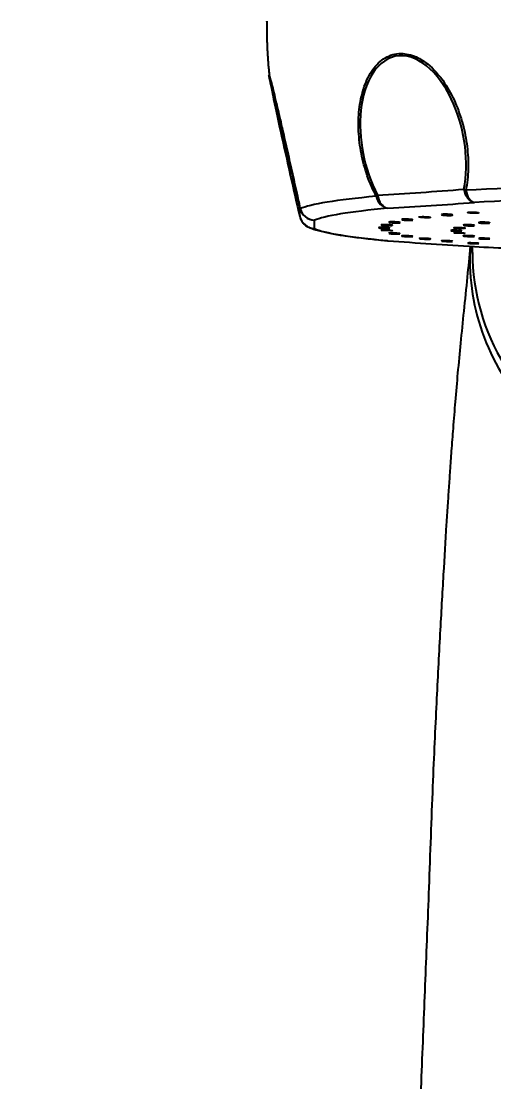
# Model space of a CAD drawing. Extents: x 0 to 1128, y 0 to 827.
# Drawn here: x 176.5 to 206, y 507.9 to 574 of the extents above; entities that cross this region are included whole.
import ezdxf

# ---------------------------------------------------------------- set-up
doc = ezdxf.new("R2010")
doc.units = 0
doc.header["$LTSCALE"] = 10
doc.header["$MEASUREMENT"] = 0
doc.header["$PDMODE"] = 3
doc.header["$PDSIZE"] = -10
doc.layers.get('0').update_dxf_attribs({"linetype": 'CONTINUOUS'})
doc.layers.get('DEFPOINTS').update_dxf_attribs({"linetype": 'CONTINUOUS'})
doc.layers.add('1', color=7, linetype='CONTINUOUS')
doc.styles.add('Daelim Dimension', font='')
doc.styles.get('Daelim Dimension').set_extended_font_data('나눔고딕')
doc.dimstyles.new('DEFAULT', dxfattribs={"dimscale": 2, "dimtxt": 2, "dimasz": 2, "dimexe": 0, "dimexo": 2, "dimgap": 1, "dimtad": 1, "dimdec": 0, "dimzin": 9, "dimdsep": 46, "dimtxsty": 'Daelim Dimension', "dimcen": 0.5, "dimclrd": 5, "dimclre": 5, "dimclrt": 256, "dimadec": 1, "dimazin": 0, "dimtfac": 1, "dimtdec": 0, "dimtix": 1, "dimtmove": 0, "dimatfit": 3, "dimfxl": 1, "dimtolj": 1, "dimtzin": 1, "dimlwd": 9, "dimlwe": 9, "dimarcsym": 0})

# ---------------------------------------------------------------- blocks, each defined once
blk = doc.blocks.new('*D5')
at = {"color": 5, "lineweight": 9, "ltscale": 0.5, "transparency": 16777216}
for p, q in [((215.709, 618.245), (119.353, 618.245)), ((119.353, 614.245), (119.353, 322.445)), ((189.657, 318.445), (119.353, 318.445))]:
    blk.add_line(p, q, dxfattribs=at)
at = {"color": 5, "ltscale": 0.5, "transparency": 16777216}
for points in [[(118.687, 614.245), (120.02, 614.245), (119.353, 618.245)], [(118.687, 322.445), (120.02, 322.445), (119.353, 318.445)]]:
    blk.add_solid(points, dxfattribs=at)
at = {"layer": 'DEFPOINTS', "color": 0, "ltscale": 0.5, "transparency": 16777216}
for p in [(219.709, 618.245), (119.353, 318.445), (193.657, 318.445)]:
    blk.add_point(p, dxfattribs=at)
at = {"color": 7, "ltscale": 0.5, "transparency": 16777216, "insert": (111.903, 468.345), "char_height": 10, "attachment_point": 5, "rotation": 90, "style": 'Daelim Dimension'}
blk.add_mtext('\\A1;300', dxfattribs=at)

msp = doc.modelspace()

# ---------------------------------------------------------------- linework, layer by layer
at = {"layer": '1', "color": 7, "linetype": 'Continuous'}
for p, q in [((191.813, 574.006), (191.813, 574.006)), ((198.814, 561.129), (198.812, 561.127)), ((203.314, 560.956), (203.312, 560.954))]:
    msp.add_line(p, q, dxfattribs=at)
for centre, start, end in [((194.863, 562.068), 193.14954, 246.10506), ((199.434, 561.318), 264.7046, 265.4806)]:
    msp.add_arc(centre, 1, start, end, dxfattribs=at)
for centre, major_axis, ratio, start_param, end_param in [((219.662, 574.006), (27.849, 0), 0.068015, 3.142083, 3.147483), ((129.389, 1020.049), (112.347, -450.386), 0.703193, 6.150183, 6.166587), ((204.818, 563.703), (0.982, -0.19), 0.392732, 4.012057, 4.175036), ((204.818, 563.703), (-0.079, 0.997), 0.706171, 1.687884, 2.9859), ((219.662, 562.041), (-26.048, 0), 0.068015, 4.864721, 5.345455), ((219.662, 562.041), (-26.048, 0), 0.068015, 5.650119, 6.130853), ((199.434, 563.337), (-0.885, -0.466), 0.234157, 5.474614, 5.637592), ((199.434, 563.337), (-0.092, 0.996), 0.80435, 1.747099, 2.97479), ((199.434, 563.337), (0.056, -0.998), 0.70472, 4.845677, 6.143692), ((204.818, 563.703), (-0.05, 0.999), 0.590249, 1.777466, 3.005157), ((219.662, 561.331), (25.142, 0), 0.068015, 1.723128, 2.203862), ((194.863, 562.586), (0.977, 0.213), 0.38383, 3.157762, 3.32074), ((194.863, 562.586), (-1, -0.024), 0.997106, 0.197689, 1.495705), ((91.996, 1013.909), (101.67, -452.915), 0.01493, 0.05821, 0.074615), ((194.863, 562.586), (-0.405, 0.914), 0.986131, 1.439581, 2.667273), ((219.662, 561.331), (25.142, 0), 0.068015, 2.508527, 2.989261), ((129.893, 1020.175), (-112.58, 451.32), 0.703193, 3.00859, 3.024994), ((194.863, 562.068), (1, -0.03), 0.998195, 3.39283, 4.690845), ((92.709, 1014.069), (-101.881, 453.855), 0.01493, 3.199803, 3.216207), ((194.863, 562.068), (-0.405, -0.914), 0.986131, 6.283183, 6.653351), ((219.662, 561.331), (25.142, 0), 0.068015, 3.293925, 3.774659), ((199.434, 561.318), (-0.092, -0.996), 0.80435, 6.283183, 6.345834), ((199.434, 561.318), (-0.079, -0.997), 0.703631, 6.283173, 6.33556), ((129.893, 1007.964), (-167.305, 434.02), 0.673333, 2.829529, 2.845933), ((219.662, 559.588), (-15, 0), 0.938583, 0, 3.141593), ((219.662, 561.331), (25.142, 0), 0.068015, 4.079323, 4.194444)]:
    msp.add_ellipse(centre, major_axis=major_axis, ratio=ratio, start_param=start_param, end_param=end_param, dxfattribs=at)
for points, degree in [([(191.837, 574.006), (191.802, 572.317), (191.992, 570.638)], 2), ([(192.018, 570.352), (191.987, 570.517), (191.97, 570.621), (191.969, 570.653)], 3), ([(198.983, 561.307), (198.977, 561.305), (198.974, 561.303), (198.974, 561.301)], 3), ([(204.662, 559.588), (204.662, 559.961)], 1)]:
    msp.add_open_spline(points, degree=degree, dxfattribs=at)
for points, knots in [([(204.129, 563.531), (204.455, 565.215), (204.212, 567.178), (203.12, 569.7), (202.633, 570.463), (201.437, 571.58), (200.747, 571.9), (199.424, 571.803), (198.849, 571.388), (198.04, 570.136), (197.801, 569.313), (197.529, 566.723), (197.9, 564.767), (198.744, 563.165)], [0, 0, 0, 0, 0.25, 0.25, 0.375, 0.375, 0.5, 0.5, 0.625, 0.625, 0.75, 0.75, 1, 1, 1, 1]), ([(198.662, 563.089), (198.559, 563.294), (198.352, 563.708), (198.014, 564.587), (197.703, 565.737), (197.531, 567.141), (197.565, 568.519), (197.823, 569.808), (198.326, 570.923), (199.087, 571.726), (200.037, 572.073), (201.005, 571.899), (202.012, 571.298), (202.905, 570.285), (203.619, 568.958), (204.09, 567.606), (204.365, 566.198), (204.42, 565.022), (204.363, 564.115), (204.289, 563.683), (204.252, 563.469)], [0, 0, 0, 0, 0.030925, 0.062393, 0.124655, 0.186847, 0.248867, 0.311288, 0.373942, 0.43667, 0.499585, 0.558364, 0.609289, 0.687378, 0.749769, 0.812162, 0.87525, 0.93778, 0.969186, 1, 1, 1, 1]), ([(191.969, 570.653), (191.969, 570.654), (191.969, 570.687), (192.002, 570.594), (192.152, 570.026), (192.39, 569.044), (192.695, 567.746), (193.001, 566.417), (193.317, 565.025), (193.577, 563.857), (193.776, 562.955), (193.869, 562.524), (193.916, 562.31)], [0, 0, 0, 0, 0.001331, 0.118637, 0.220266, 0.376106, 0.500619, 0.625135, 0.751039, 0.875828, 0.938505, 1, 1, 1, 1]), ([(193.887, 562.367), (193.52, 564.05), (193.083, 565.994), (192.51, 568.469), (192.335, 569.213), (192.07, 570.29), (191.989, 570.587), (191.99, 570.52), (191.99, 570.52), (191.99, 570.519)], [0, 0, 0, 0, 0.499391, 0.499391, 0.749087, 0.749087, 0.998783, 0.998783, 1, 1, 1, 1]), ([(191.99, 570.519), (191.991, 570.449), (192.074, 570.021), (192.338, 568.757), (192.516, 567.932), (193.083, 565.351), (193.521, 563.417), (193.887, 561.849)], [0, 0, 0, 0, 0.249085, 0.249085, 0.49939, 0.49939, 1, 1, 1, 1]), ([(200.292, 561.651), (200.274, 561.649), (200.261, 561.646), (200.253, 561.642), (200.252, 561.64), (200.252, 561.639)], [0, 0, 0, 0, 0.675005, 0.675005, 1, 1, 1, 1]), ([(200.258, 561.633), (200.258, 561.633), (200.258, 561.633), (200.266, 561.63), (200.28, 561.626), (200.321, 561.619), (200.346, 561.615), (200.405, 561.609), (200.44, 561.606), (200.514, 561.6), (200.553, 561.598), (200.631, 561.595), (200.671, 561.594), (200.746, 561.593), (200.782, 561.593), (200.844, 561.595), (200.872, 561.596), (200.915, 561.6), (200.932, 561.602), (200.941, 561.605)], [0, 0, 0, 0, 0.000036, 0.000036, 0.128024, 0.128024, 0.249803, 0.249803, 0.376305, 0.376305, 0.50038, 0.50038, 0.624835, 0.624835, 0.751132, 0.751132, 0.87357, 0.87357, 1, 1, 1, 1]), ([(200.952, 561.611), (200.952, 561.612), (200.951, 561.613), (200.947, 561.618), (200.937, 561.621), (200.904, 561.629), (200.881, 561.632), (200.827, 561.639), (200.795, 561.642), (200.725, 561.648), (200.686, 561.651), (200.608, 561.655), (200.569, 561.656), (200.492, 561.658), (200.454, 561.658), (200.387, 561.657), (200.357, 561.656), (200.317, 561.654), (200.303, 561.653), (200.292, 561.651)], [0, 0, 0, 0, 0.037538, 0.037538, 0.165293, 0.165293, 0.29067, 0.29067, 0.416734, 0.416734, 0.545303, 0.545303, 0.669216, 0.669216, 0.798015, 0.798015, 0.921993, 0.921993, 1, 1, 1, 1]), ([(201.411, 561.812), (201.388, 561.81), (201.371, 561.808), (201.351, 561.802), (201.347, 561.798), (201.351, 561.791), (201.361, 561.787), (201.392, 561.78), (201.414, 561.776), (201.466, 561.769), (201.499, 561.766), (201.568, 561.76), (201.606, 561.757), (201.683, 561.753), (201.724, 561.752), (201.801, 561.75), (201.839, 561.75), (201.907, 561.751), (201.937, 561.752), (201.989, 561.755), (202.01, 561.758), (202.038, 561.763), (202.046, 561.766), (202.049, 561.773), (202.044, 561.777), (202.021, 561.784), (202.002, 561.788), (201.956, 561.795), (201.927, 561.799), (201.862, 561.805), (201.824, 561.808), (201.748, 561.813), (201.709, 561.815), (201.631, 561.817), (201.591, 561.817), (201.52, 561.817), (201.487, 561.817), (201.441, 561.814), (201.425, 561.813), (201.411, 561.812)], [0, 0, 0, 0, 0.053463, 0.053463, 0.106782, 0.106782, 0.161942, 0.161942, 0.214427, 0.214427, 0.268948, 0.268948, 0.322422, 0.322422, 0.37606, 0.37606, 0.430492, 0.430492, 0.483261, 0.483261, 0.537949, 0.537949, 0.590625, 0.590625, 0.644964, 0.644964, 0.698292, 0.698292, 0.751913, 0.751913, 0.806599, 0.806599, 0.859304, 0.859304, 0.914087, 0.914087, 0.96682, 0.96682, 1, 1, 1, 1]), ([(202.818, 561.962), (202.791, 561.961), (202.77, 561.958), (202.74, 561.952), (202.731, 561.949), (202.728, 561.945), (202.728, 561.944), (202.728, 561.943)], [0, 0, 0, 0, 0.450035, 0.450035, 0.898852, 0.898852, 1, 1, 1, 1]), ([(202.742, 561.934), (202.742, 561.934), (202.742, 561.934), (202.752, 561.93), (202.77, 561.926), (202.814, 561.919), (202.843, 561.915), (202.907, 561.909), (202.944, 561.906), (203.019, 561.901), (203.059, 561.9), (203.137, 561.897), (203.177, 561.897), (203.249, 561.897), (203.282, 561.898), (203.341, 561.901), (203.366, 561.903), (203.403, 561.908), (203.416, 561.911), (203.429, 561.918), (203.429, 561.922), (203.415, 561.929), (203.401, 561.933), (203.363, 561.941), (203.338, 561.945), (203.279, 561.952), (203.244, 561.955), (203.171, 561.96), (203.133, 561.962), (203.054, 561.965), (203.014, 561.966), (202.939, 561.966), (202.903, 561.966), (202.852, 561.964), (202.834, 561.963), (202.818, 561.962)], [0, 0, 0, 0, 0.000118, 0.000118, 0.062737, 0.062737, 0.127785, 0.127785, 0.191586, 0.191586, 0.255581, 0.255581, 0.320524, 0.320524, 0.383482, 0.383482, 0.448729, 0.448729, 0.511577, 0.511577, 0.576409, 0.576409, 0.640034, 0.640034, 0.704009, 0.704009, 0.769254, 0.769254, 0.832136, 0.832136, 0.897498, 0.897498, 0.960414, 0.960414, 1, 1, 1, 1]), ([(204.49, 562.099), (204.46, 562.098), (204.435, 562.096), (204.396, 562.09), (204.382, 562.087), (204.367, 562.08), (204.366, 562.076), (204.379, 562.068), (204.392, 562.064), (204.428, 562.056), (204.453, 562.052), (204.511, 562.045), (204.545, 562.042), (204.617, 562.037), (204.656, 562.035), (204.734, 562.032), (204.775, 562.031), (204.85, 562.031), (204.886, 562.031), (204.951, 562.034), (204.98, 562.036), (205.025, 562.04), (205.043, 562.043), (205.065, 562.05), (205.07, 562.054), (205.066, 562.061), (205.057, 562.065), (205.028, 562.073), (205.007, 562.077), (204.955, 562.085), (204.922, 562.088), (204.854, 562.094), (204.817, 562.096), (204.74, 562.1), (204.698, 562.101), (204.621, 562.102), (204.584, 562.102), (204.529, 562.101), (204.508, 562.1), (204.49, 562.099)], [0, 0, 0, 0, 0.053463, 0.053463, 0.106782, 0.106782, 0.161942, 0.161942, 0.214427, 0.214427, 0.268948, 0.268948, 0.322422, 0.322422, 0.37606, 0.37606, 0.430492, 0.430492, 0.483261, 0.483261, 0.537949, 0.537949, 0.590625, 0.590625, 0.644964, 0.644964, 0.698292, 0.698292, 0.751913, 0.751913, 0.806599, 0.806599, 0.859304, 0.859304, 0.914087, 0.914087, 0.96682, 0.96682, 1, 1, 1, 1]), ([(194.458, 561.154), (194.548, 561.115), (194.836, 561.004), (195.365, 560.864), (196.171, 560.706), (197.136, 560.561), (198.21, 560.433), (198.982, 560.355), (199.342, 560.322)], [0, 0, 0, 0, 0.096545, 0.291103, 0.472753, 0.66485, 0.85132, 1, 1, 1, 1]), ([(199.512, 561.097), (199.512, 561.098), (199.511, 561.099), (199.504, 561.103), (199.492, 561.106), (199.457, 561.113), (199.433, 561.116), (199.377, 561.122), (199.344, 561.125), (199.273, 561.13), (199.234, 561.133), (199.155, 561.136), (199.115, 561.138), (199.039, 561.14), (199.003, 561.14), (198.937, 561.14), (198.907, 561.139), (198.86, 561.137), (198.842, 561.136), (198.822, 561.132), (198.817, 561.131), (198.814, 561.129)], [0, 0, 0, 0, 0.047898, 0.047898, 0.156442, 0.156442, 0.268414, 0.268414, 0.378302, 0.378302, 0.488792, 0.488792, 0.601477, 0.601477, 0.710082, 0.710082, 0.822968, 0.822968, 0.93163, 0.93163, 1, 1, 1, 1]), ([(198.822, 561.121), (198.822, 561.121), (198.822, 561.121), (198.831, 561.118), (198.846, 561.115), (198.889, 561.109), (198.916, 561.105), (198.979, 561.099), (199.013, 561.097), (199.087, 561.092), (199.127, 561.09), (199.206, 561.086), (199.245, 561.085), (199.319, 561.084), (199.354, 561.084), (199.415, 561.085), (199.441, 561.086), (199.482, 561.089), (199.496, 561.09), (199.504, 561.093)], [0, 0, 0, 0, 0.000059, 0.000059, 0.124137, 0.124137, 0.252501, 0.252501, 0.374638, 0.374638, 0.501513, 0.501513, 0.625953, 0.625953, 0.750774, 0.750774, 0.877443, 0.877443, 1, 1, 1, 1]), ([(199.674, 560.922), (199.674, 560.924), (199.671, 560.926), (199.652, 560.931), (199.636, 560.934), (199.593, 560.94), (199.565, 560.943), (199.502, 560.949), (199.466, 560.952), (199.392, 560.956), (199.352, 560.958), (199.273, 560.961), (199.233, 560.963), (199.16, 560.964), (199.126, 560.964), (199.066, 560.963), (199.04, 560.962), (199.001, 560.96), (198.988, 560.958), (198.976, 560.955), (198.974, 560.953), (198.974, 560.952)], [0, 0, 0, 0, 0.086549, 0.086549, 0.190687, 0.190687, 0.298114, 0.298114, 0.40354, 0.40354, 0.509545, 0.509545, 0.617656, 0.617656, 0.721851, 0.721851, 0.830155, 0.830155, 0.934406, 0.934406, 1, 1, 1, 1]), ([(198.976, 561.299), (198.976, 561.299), (198.976, 561.299), (198.98, 561.296), (198.991, 561.292), (199.025, 561.286), (199.048, 561.282), (199.104, 561.276), (199.136, 561.273), (199.206, 561.267), (199.245, 561.265), (199.324, 561.261), (199.364, 561.26), (199.44, 561.258), (199.477, 561.257), (199.544, 561.257), (199.574, 561.258), (199.622, 561.261), (199.641, 561.262), (199.654, 561.264)], [0, 0, 0, 0, 0.00006, 0.00006, 0.124137, 0.124137, 0.252501, 0.252501, 0.374639, 0.374639, 0.501514, 0.501514, 0.625955, 0.625955, 0.750776, 0.750776, 0.877445, 0.877445, 1, 1, 1, 1]), ([(199.674, 561.272), (199.674, 561.272), (199.674, 561.272), (199.674, 561.275), (199.667, 561.278), (199.641, 561.285), (199.621, 561.288), (199.572, 561.295), (199.542, 561.298), (199.475, 561.304), (199.438, 561.306), (199.361, 561.311), (199.32, 561.313), (199.243, 561.315), (199.205, 561.316), (199.134, 561.317), (199.101, 561.316), (199.047, 561.314), (199.024, 561.313), (198.997, 561.31), (198.989, 561.309), (198.983, 561.307)], [0, 0, 0, 0, 0.005874, 0.005874, 0.119209, 0.119209, 0.236124, 0.236124, 0.350861, 0.350861, 0.466228, 0.466228, 0.583887, 0.583887, 0.697286, 0.697286, 0.815154, 0.815154, 0.928612, 0.928612, 1, 1, 1, 1]), ([(199.478, 561.482), (199.465, 561.48), (199.457, 561.477), (199.457, 561.473), (199.457, 561.473), (199.457, 561.473)], [0, 0, 0, 0, 0.897837, 0.897837, 1, 1, 1, 1]), ([(199.474, 561.464), (199.474, 561.464), (199.474, 561.464), (199.486, 561.46), (199.505, 561.457), (199.554, 561.45), (199.583, 561.447), (199.648, 561.441), (199.685, 561.438), (199.762, 561.433), (199.802, 561.431), (199.88, 561.429), (199.918, 561.428), (199.99, 561.428), (200.023, 561.428), (200.079, 561.43), (200.102, 561.432), (200.137, 561.436), (200.149, 561.438), (200.154, 561.441)], [0, 0, 0, 0, 0.000038, 0.000038, 0.128026, 0.128026, 0.249805, 0.249805, 0.376308, 0.376308, 0.500384, 0.500384, 0.624839, 0.624839, 0.751137, 0.751137, 0.873575, 0.873575, 1, 1, 1, 1]), ([(200.156, 561.444), (200.156, 561.446), (200.154, 561.448), (200.14, 561.454), (200.125, 561.458), (200.084, 561.465), (200.057, 561.468), (199.996, 561.474), (199.961, 561.477), (199.887, 561.482), (199.847, 561.485), (199.769, 561.488), (199.73, 561.489), (199.655, 561.49), (199.619, 561.49), (199.558, 561.489), (199.532, 561.487), (199.498, 561.485), (199.487, 561.483), (199.478, 561.482)], [0, 0, 0, 0, 0.079602, 0.079602, 0.201774, 0.201774, 0.321671, 0.321671, 0.442226, 0.442226, 0.565176, 0.565176, 0.683673, 0.683673, 0.806842, 0.806842, 0.925402, 0.925402, 1, 1, 1, 1]), ([(204.012, 560.93), (204.012, 560.932), (204.011, 560.933), (204.004, 560.937), (203.992, 560.94), (203.957, 560.946), (203.933, 560.949), (203.877, 560.954), (203.844, 560.957), (203.773, 560.961), (203.734, 560.963), (203.655, 560.967), (203.614, 560.968), (203.539, 560.969), (203.503, 560.969), (203.437, 560.968), (203.407, 560.967), (203.36, 560.965), (203.342, 560.963), (203.322, 560.959), (203.317, 560.958), (203.314, 560.956)], [0, 0, 0, 0, 0.047883, 0.047883, 0.156494, 0.156494, 0.268517, 0.268517, 0.378421, 0.378421, 0.488905, 0.488905, 0.60154, 0.60154, 0.710089, 0.710089, 0.822945, 0.822945, 0.931605, 0.931605, 1, 1, 1, 1]), ([(203.322, 560.948), (203.322, 560.948), (203.322, 560.948), (203.331, 560.945), (203.346, 560.942), (203.389, 560.936), (203.416, 560.933), (203.479, 560.928), (203.513, 560.926), (203.587, 560.921), (203.627, 560.92), (203.706, 560.917), (203.746, 560.916), (203.819, 560.916), (203.854, 560.916), (203.915, 560.917), (203.941, 560.919), (203.982, 560.922), (203.996, 560.924), (204.004, 560.926)], [0, 0, 0, 0, 0.000078, 0.000078, 0.124221, 0.124221, 0.25264, 0.25264, 0.374789, 0.374789, 0.501652, 0.501652, 0.62603, 0.62603, 0.750801, 0.750801, 0.877452, 0.877452, 1, 1, 1, 1]), ([(203.521, 561.13), (203.511, 561.128), (203.508, 561.125), (203.514, 561.119), (203.523, 561.116), (203.554, 561.11), (203.577, 561.106), (203.631, 561.1), (203.662, 561.098), (203.731, 561.093), (203.77, 561.091), (203.848, 561.087), (203.888, 561.086), (203.965, 561.085), (204.002, 561.084), (204.07, 561.085), (204.101, 561.086), (204.152, 561.089), (204.172, 561.091), (204.2, 561.095), (204.208, 561.098), (204.21, 561.103), (204.204, 561.106), (204.181, 561.113), (204.162, 561.116), (204.115, 561.122), (204.085, 561.125), (204.02, 561.13), (203.984, 561.133), (203.907, 561.137), (203.867, 561.138), (203.789, 561.14), (203.751, 561.141), (203.679, 561.141), (203.645, 561.14), (203.589, 561.138), (203.565, 561.136), (203.537, 561.133), (203.528, 561.132), (203.521, 561.13)], [0, 0, 0, 0, 0.053487, 0.053487, 0.106829, 0.106829, 0.162009, 0.162009, 0.214495, 0.214495, 0.269006, 0.269006, 0.32245, 0.32245, 0.376062, 0.376062, 0.430482, 0.430482, 0.483252, 0.483252, 0.537958, 0.537958, 0.590665, 0.590665, 0.645027, 0.645027, 0.698361, 0.698361, 0.751977, 0.751977, 0.806636, 0.806636, 0.859313, 0.859313, 0.914079, 0.914079, 0.966809, 0.966809, 1, 1, 1, 1]), ([(204.126, 561.3), (204.11, 561.298), (204.1, 561.295), (204.096, 561.291), (204.096, 561.29), (204.096, 561.289)], [0, 0, 0, 0, 0.770834, 0.770834, 1, 1, 1, 1]), ([(204.107, 561.282), (204.107, 561.282), (204.107, 561.282), (204.117, 561.279), (204.134, 561.276), (204.178, 561.269), (204.205, 561.266), (204.268, 561.26), (204.304, 561.258), (204.379, 561.254), (204.419, 561.252), (204.497, 561.25), (204.536, 561.249), (204.61, 561.249), (204.645, 561.25), (204.704, 561.252), (204.729, 561.253), (204.768, 561.257), (204.782, 561.26), (204.79, 561.263)], [0, 0, 0, 0, 0.000037, 0.000037, 0.128078, 0.128078, 0.249868, 0.249868, 0.376358, 0.376358, 0.500369, 0.500369, 0.624773, 0.624773, 0.751052, 0.751052, 0.873501, 0.873501, 1, 1, 1, 1]), ([(204.795, 561.267), (204.795, 561.269), (204.794, 561.27), (204.785, 561.275), (204.773, 561.279), (204.736, 561.285), (204.711, 561.288), (204.653, 561.294), (204.62, 561.297), (204.548, 561.302), (204.508, 561.304), (204.43, 561.307), (204.39, 561.308), (204.315, 561.308), (204.278, 561.308), (204.213, 561.307), (204.185, 561.305), (204.148, 561.303), (204.136, 561.301), (204.126, 561.3)], [0, 0, 0, 0, 0.058733, 0.058733, 0.183739, 0.183739, 0.306381, 0.306381, 0.42967, 0.42967, 0.555359, 0.555359, 0.676489, 0.676489, 0.802424, 0.802424, 0.923678, 0.923678, 1, 1, 1, 1]), ([(205.113, 561.461), (205.091, 561.459), (205.076, 561.456), (205.06, 561.451), (205.056, 561.449), (205.057, 561.446)], [0, 0, 0, 0, 0.570919, 0.570919, 1, 1, 1, 1]), ([(205.058, 561.444), (205.058, 561.444), (205.058, 561.444), (205.062, 561.44), (205.073, 561.437), (205.106, 561.43), (205.129, 561.427), (205.183, 561.42), (205.216, 561.417), (205.287, 561.412), (205.325, 561.41), (205.403, 561.407), (205.443, 561.406), (205.52, 561.405), (205.557, 561.406), (205.624, 561.407), (205.653, 561.408), (205.703, 561.412), (205.723, 561.414), (205.736, 561.417)], [0, 0, 0, 0, 0.000042, 0.000042, 0.128083, 0.128083, 0.249873, 0.249873, 0.376363, 0.376363, 0.500375, 0.500375, 0.624778, 0.624778, 0.751057, 0.751057, 0.873506, 0.873506, 1, 1, 1, 1]), ([(205.756, 561.426), (205.756, 561.426), (205.756, 561.426), (205.756, 561.429), (205.75, 561.433), (205.724, 561.44), (205.705, 561.443), (205.656, 561.45), (205.626, 561.453), (205.56, 561.458), (205.522, 561.461), (205.446, 561.464), (205.406, 561.466), (205.328, 561.467), (205.289, 561.467), (205.218, 561.467), (205.186, 561.466), (205.142, 561.463), (205.126, 561.462), (205.113, 561.461)], [0, 0, 0, 0, 0.004051, 0.004051, 0.136319, 0.136319, 0.266086, 0.266086, 0.396537, 0.396537, 0.529528, 0.529528, 0.657695, 0.657695, 0.790946, 0.790946, 0.919244, 0.919244, 1, 1, 1, 1]), ([(200.156, 560.751), (200.156, 560.751), (200.156, 560.751), (200.154, 560.754), (200.146, 560.757), (200.116, 560.762), (200.096, 560.765), (200.044, 560.77), (200.013, 560.773), (199.945, 560.778), (199.907, 560.781), (199.83, 560.785), (199.79, 560.786), (199.712, 560.789), (199.673, 560.79), (199.605, 560.79), (199.574, 560.79), (199.521, 560.789), (199.499, 560.788), (199.469, 560.785), (199.46, 560.783), (199.457, 560.781), (199.457, 560.78), (199.457, 560.78)], [0, 0, 0, 0, 0.017954, 0.017954, 0.126541, 0.126541, 0.231135, 0.231135, 0.339031, 0.339031, 0.444919, 0.444919, 0.551387, 0.551387, 0.659971, 0.659971, 0.764623, 0.764623, 0.8734, 0.8734, 0.978107, 0.978107, 1, 1, 1, 1]), ([(199.46, 560.777), (199.466, 560.774), (199.478, 560.771), (199.515, 560.766), (199.539, 560.763), (199.596, 560.758), (199.631, 560.755), (199.703, 560.75), (199.741, 560.748), (199.819, 560.745), (199.86, 560.743), (199.936, 560.741), (199.972, 560.741), (200.036, 560.741), (200.065, 560.741), (200.112, 560.743), (200.13, 560.744), (200.141, 560.746)], [0, 0, 0, 0, 0.12423, 0.12423, 0.248123, 0.248123, 0.376296, 0.376296, 0.498252, 0.498252, 0.624938, 0.624938, 0.749194, 0.749194, 0.87383, 0.87383, 1, 1, 1, 1]), ([(200.952, 560.585), (200.952, 560.586), (200.95, 560.587), (200.94, 560.591), (200.927, 560.593), (200.889, 560.598), (200.864, 560.601), (200.806, 560.606), (200.771, 560.608), (200.699, 560.613), (200.659, 560.615), (200.582, 560.618), (200.542, 560.619), (200.466, 560.621), (200.429, 560.622), (200.366, 560.622), (200.338, 560.621), (200.293, 560.62), (200.275, 560.619), (200.254, 560.615), (200.251, 560.614), (200.254, 560.61), (200.258, 560.609), (200.265, 560.607)], [0, 0, 0, 0, 0.052149, 0.052149, 0.152461, 0.152461, 0.249085, 0.249085, 0.34876, 0.34876, 0.446579, 0.446579, 0.544935, 0.544935, 0.645245, 0.645245, 0.741922, 0.741922, 0.842411, 0.842411, 0.939139, 0.939139, 1, 1, 1, 1]), ([(200.265, 560.607), (200.275, 560.605), (200.292, 560.602), (200.337, 560.597), (200.365, 560.595), (200.429, 560.59), (200.466, 560.587), (200.541, 560.583), (200.581, 560.581), (200.658, 560.578), (200.698, 560.577), (200.771, 560.576), (200.805, 560.576), (200.863, 560.576), (200.889, 560.577), (200.927, 560.579), (200.94, 560.58), (200.947, 560.582)], [0, 0, 0, 0, 0.12423, 0.12423, 0.248123, 0.248123, 0.376296, 0.376296, 0.498253, 0.498253, 0.624939, 0.624939, 0.749195, 0.749195, 0.873831, 0.873831, 1, 1, 1, 1]), ([(201.375, 560.446), (201.39, 560.444), (201.412, 560.441), (201.464, 560.437), (201.496, 560.434), (201.565, 560.43), (201.604, 560.428), (201.682, 560.424), (201.721, 560.423), (201.798, 560.421), (201.836, 560.42), (201.905, 560.419), (201.936, 560.419), (201.987, 560.42), (202.008, 560.421), (202.038, 560.423), (202.046, 560.425), (202.049, 560.429), (202.044, 560.431), (202.022, 560.435), (202.003, 560.437), (201.957, 560.442), (201.928, 560.444), (201.864, 560.449), (201.827, 560.451), (201.751, 560.455), (201.712, 560.457), (201.634, 560.459), (201.595, 560.46), (201.522, 560.461), (201.488, 560.462), (201.431, 560.461), (201.407, 560.461), (201.37, 560.459), (201.357, 560.457), (201.349, 560.455), (201.348, 560.454), (201.348, 560.453)], [0, 0, 0, 0, 0.056949, 0.056949, 0.113743, 0.113743, 0.1725, 0.1725, 0.228406, 0.228406, 0.286481, 0.286481, 0.343442, 0.343442, 0.400576, 0.400576, 0.458557, 0.458557, 0.514766, 0.514766, 0.573019, 0.573019, 0.629129, 0.629129, 0.687011, 0.687011, 0.743815, 0.743815, 0.800932, 0.800932, 0.859182, 0.859182, 0.915324, 0.915324, 0.973679, 0.973679, 1, 1, 1, 1]), ([(201.354, 560.45), (201.354, 560.45), (201.354, 560.45), (201.359, 560.449), (201.366, 560.447), (201.375, 560.446)], [0, 0, 0, 0, 0.008634, 0.008634, 1, 1, 1, 1]), ([(203.427, 560.28), (203.427, 560.281), (203.427, 560.281), (203.423, 560.284), (203.413, 560.286), (203.381, 560.29), (203.358, 560.292), (203.304, 560.296), (203.273, 560.298), (203.203, 560.302), (203.165, 560.304), (203.087, 560.307), (203.047, 560.309), (202.97, 560.311), (202.933, 560.311), (202.865, 560.312), (202.834, 560.312), (202.784, 560.311), (202.764, 560.31), (202.736, 560.308), (202.728, 560.307), (202.728, 560.305), (202.728, 560.305), (202.728, 560.304)], [0, 0, 0, 0, 0.028777, 0.028777, 0.133773, 0.133773, 0.242586, 0.242586, 0.347397, 0.347397, 0.455519, 0.455519, 0.561627, 0.561627, 0.668318, 0.668318, 0.777128, 0.777128, 0.881997, 0.881997, 0.991001, 0.991001, 1, 1, 1, 1]), ([(202.745, 560.299), (202.745, 560.299), (202.745, 560.299), (202.752, 560.298), (202.762, 560.297), (202.774, 560.295)], [0, 0, 0, 0, 0.008631, 0.008631, 1, 1, 1, 1]), ([(202.774, 560.295), (202.794, 560.293), (202.819, 560.291), (202.879, 560.287), (202.913, 560.285), (202.986, 560.281), (203.027, 560.279), (203.105, 560.276), (203.144, 560.275), (203.219, 560.274), (203.255, 560.273), (203.318, 560.273), (203.346, 560.274), (203.389, 560.275), (203.406, 560.276), (203.416, 560.277)], [0, 0, 0, 0, 0.142201, 0.142201, 0.284018, 0.284018, 0.430733, 0.430733, 0.570333, 0.570333, 0.715346, 0.715346, 0.857577, 0.857577, 1, 1, 1, 1]), ([(204.209, 560.76), (204.21, 560.763), (204.205, 560.765), (204.184, 560.77), (204.166, 560.773), (204.121, 560.778), (204.092, 560.781), (204.027, 560.786), (203.991, 560.788), (203.916, 560.792), (203.876, 560.794), (203.797, 560.796), (203.757, 560.797), (203.686, 560.797), (203.652, 560.797), (203.594, 560.795), (203.569, 560.794), (203.532, 560.791), (203.52, 560.789), (203.51, 560.785), (203.509, 560.784), (203.51, 560.782)], [0, 0, 0, 0, 0.095672, 0.095672, 0.198832, 0.198832, 0.305232, 0.305232, 0.40962, 0.40962, 0.514558, 0.514558, 0.62154, 0.62154, 0.724641, 0.724641, 0.831832, 0.831832, 0.935038, 0.935038, 1, 1, 1, 1]), ([(204.795, 560.595), (204.795, 560.596), (204.795, 560.596), (204.789, 560.6), (204.778, 560.602), (204.744, 560.607), (204.721, 560.61), (204.667, 560.615), (204.634, 560.617), (204.563, 560.622), (204.525, 560.623), (204.447, 560.626), (204.407, 560.627), (204.33, 560.629), (204.292, 560.629), (204.226, 560.629), (204.197, 560.628), (204.147, 560.626), (204.128, 560.625), (204.102, 560.621), (204.096, 560.619), (204.096, 560.616), (204.098, 560.614), (204.103, 560.613)], [0, 0, 0, 0, 0.035267, 0.035267, 0.137399, 0.137399, 0.235799, 0.235799, 0.33729, 0.33729, 0.436861, 0.436861, 0.536957, 0.536957, 0.639003, 0.639003, 0.737346, 0.737346, 0.839591, 0.839591, 0.938035, 0.938035, 1, 1, 1, 1]), ([(204.103, 560.613), (204.111, 560.61), (204.126, 560.608), (204.167, 560.602), (204.193, 560.6), (204.254, 560.595), (204.289, 560.593), (204.363, 560.589), (204.402, 560.587), (204.48, 560.585), (204.521, 560.584), (204.595, 560.583), (204.63, 560.583), (204.692, 560.584), (204.719, 560.585), (204.761, 560.587), (204.777, 560.589), (204.786, 560.591)], [0, 0, 0, 0, 0.124288, 0.124288, 0.248241, 0.248241, 0.376464, 0.376464, 0.498427, 0.498427, 0.625096, 0.625096, 0.749283, 0.749283, 0.873864, 0.873864, 1, 1, 1, 1]), ([(205.756, 560.438), (205.756, 560.439), (205.752, 560.441), (205.734, 560.445), (205.717, 560.448), (205.672, 560.453), (205.645, 560.455), (205.582, 560.459), (205.546, 560.461), (205.47, 560.465), (205.431, 560.466), (205.353, 560.468), (205.313, 560.469), (205.24, 560.47), (205.205, 560.47), (205.147, 560.469), (205.122, 560.468), (205.083, 560.465), (205.069, 560.464), (205.058, 560.461), (205.056, 560.46), (205.057, 560.458)], [0, 0, 0, 0, 0.085041, 0.085041, 0.193707, 0.193707, 0.298401, 0.298401, 0.406383, 0.406383, 0.512324, 0.512324, 0.618824, 0.618824, 0.727397, 0.727397, 0.832031, 0.832031, 0.940816, 0.940816, 1, 1, 1, 1]), ([(205.061, 560.456), (205.061, 560.456), (205.061, 560.456), (205.065, 560.454), (205.071, 560.453), (205.079, 560.451)], [0, 0, 0, 0, 0.008798, 0.008798, 1, 1, 1, 1]), ([(205.079, 560.451), (205.093, 560.449), (205.114, 560.447), (205.164, 560.442), (205.195, 560.44), (205.263, 560.435), (205.302, 560.434), (205.379, 560.43), (205.418, 560.429), (205.495, 560.428), (205.534, 560.427), (205.604, 560.427), (205.636, 560.427), (205.689, 560.429), (205.711, 560.43), (205.743, 560.433), (205.752, 560.435), (205.755, 560.437)], [0, 0, 0, 0, 0.124289, 0.124289, 0.248243, 0.248243, 0.376466, 0.376466, 0.49843, 0.49843, 0.6251, 0.6251, 0.749288, 0.749288, 0.873869, 0.873869, 1, 1, 1, 1]), ([(204.531, 559.969), (204.468, 559.328), (204.333, 557.975), (204.127, 555.997), (203.923, 554.003), (203.749, 552.161), (203.594, 550.38), (203.463, 548.739), (203.354, 547.288), (203.265, 546.046), (203.187, 544.913), (203.112, 543.793), (202.998, 542.026), (202.84, 539.422), (202.633, 535.735), (202.41, 531.427), (202.178, 526.575), (201.944, 519.807), (201.715, 514.305), (201.49, 508.609), (201.27, 502.749), (201.053, 496.736), (200.845, 490.781), (200.639, 484.738), (200.429, 478.459), (200.222, 472.193), (200.02, 466.052), (199.826, 460.139), (199.621, 453.897), (199.48, 449.631), (199.407, 447.445)], [0, 0, 0, 0, 0.036075, 0.07593, 0.112077, 0.144522, 0.172958, 0.197584, 0.217314, 0.233662, 0.247216, 0.261049, 0.275605, 0.311375, 0.350875, 0.394098, 0.440483, 0.486836, 0.532655, 0.577945, 0.622709, 0.666952, 0.711064, 0.750701, 0.793746, 0.840199, 0.877276, 0.916269, 0.957178, 1, 1, 1, 1]), ([(205.068, 560.147), (205.069, 560.148), (205.066, 560.149), (205.052, 560.152), (205.038, 560.154), (204.997, 560.157), (204.971, 560.159), (204.91, 560.163), (204.875, 560.165), (204.802, 560.168), (204.762, 560.17), (204.684, 560.172), (204.644, 560.173), (204.57, 560.175), (204.535, 560.175), (204.472, 560.175), (204.445, 560.175), (204.403, 560.173), (204.387, 560.173), (204.372, 560.17), (204.368, 560.169), (204.369, 560.168)], [0, 0, 0, 0, 0.069238, 0.069238, 0.174293, 0.174293, 0.283168, 0.283168, 0.388038, 0.388038, 0.496221, 0.496221, 0.602389, 0.602389, 0.70914, 0.70914, 0.818012, 0.818012, 0.922941, 0.922941, 1, 1, 1, 1]), ([(204.371, 560.167), (204.371, 560.167), (204.371, 560.167), (204.375, 560.165), (204.386, 560.163), (204.412, 560.16), (204.425, 560.159), (204.44, 560.158)], [0, 0, 0, 0, 0.003567, 0.003567, 0.615176, 0.615176, 1, 1, 1, 1]), ([(204.44, 560.158), (204.463, 560.156), (204.492, 560.154), (204.558, 560.15), (204.594, 560.149), (204.671, 560.145), (204.712, 560.144), (204.79, 560.142), (204.828, 560.141), (204.899, 560.14), (204.933, 560.14), (204.99, 560.14), (205.013, 560.141), (205.048, 560.143), (205.06, 560.144), (205.065, 560.145)], [0, 0, 0, 0, 0.142201, 0.142201, 0.284018, 0.284018, 0.430733, 0.430733, 0.570333, 0.570333, 0.715346, 0.715346, 0.857578, 0.857578, 1, 1, 1, 1]), ([(204.538, 559.976), (204.518, 559.677), (204.444, 557.515), (205.296, 553.488), (208.666, 548.75), (213.709, 545.583), (217.674, 544.842), (219.657, 544.842)], [0, 0, 0, 0, 0.038645, 0.278984, 0.519323, 0.759661, 1, 1, 1, 1])]:
    msp.add_open_spline(points, degree=3, knots=knots, dxfattribs=at)

# ---------------------------------------------------------------- dimensions: what is measured, and where the dimension line sits
at = {"color": 5, "ltscale": 0.5}
dim = msp.add_linear_dim(base=(119.353, 318.445), p1=(219.709, 618.245), p2=(193.657, 318.445), angle=90, text='300', dimstyle='DEFAULT', override={"dimtxt": 5, "dimclrd": 5, "dimclre": 5, "dimclrt": 7}, dxfattribs=at)
dim.commit()
dim.dimension.update_dxf_attribs({"geometry": '*D5', "text_midpoint": (111.903, 468.345)})

doc.saveas('drawing.dxf')
